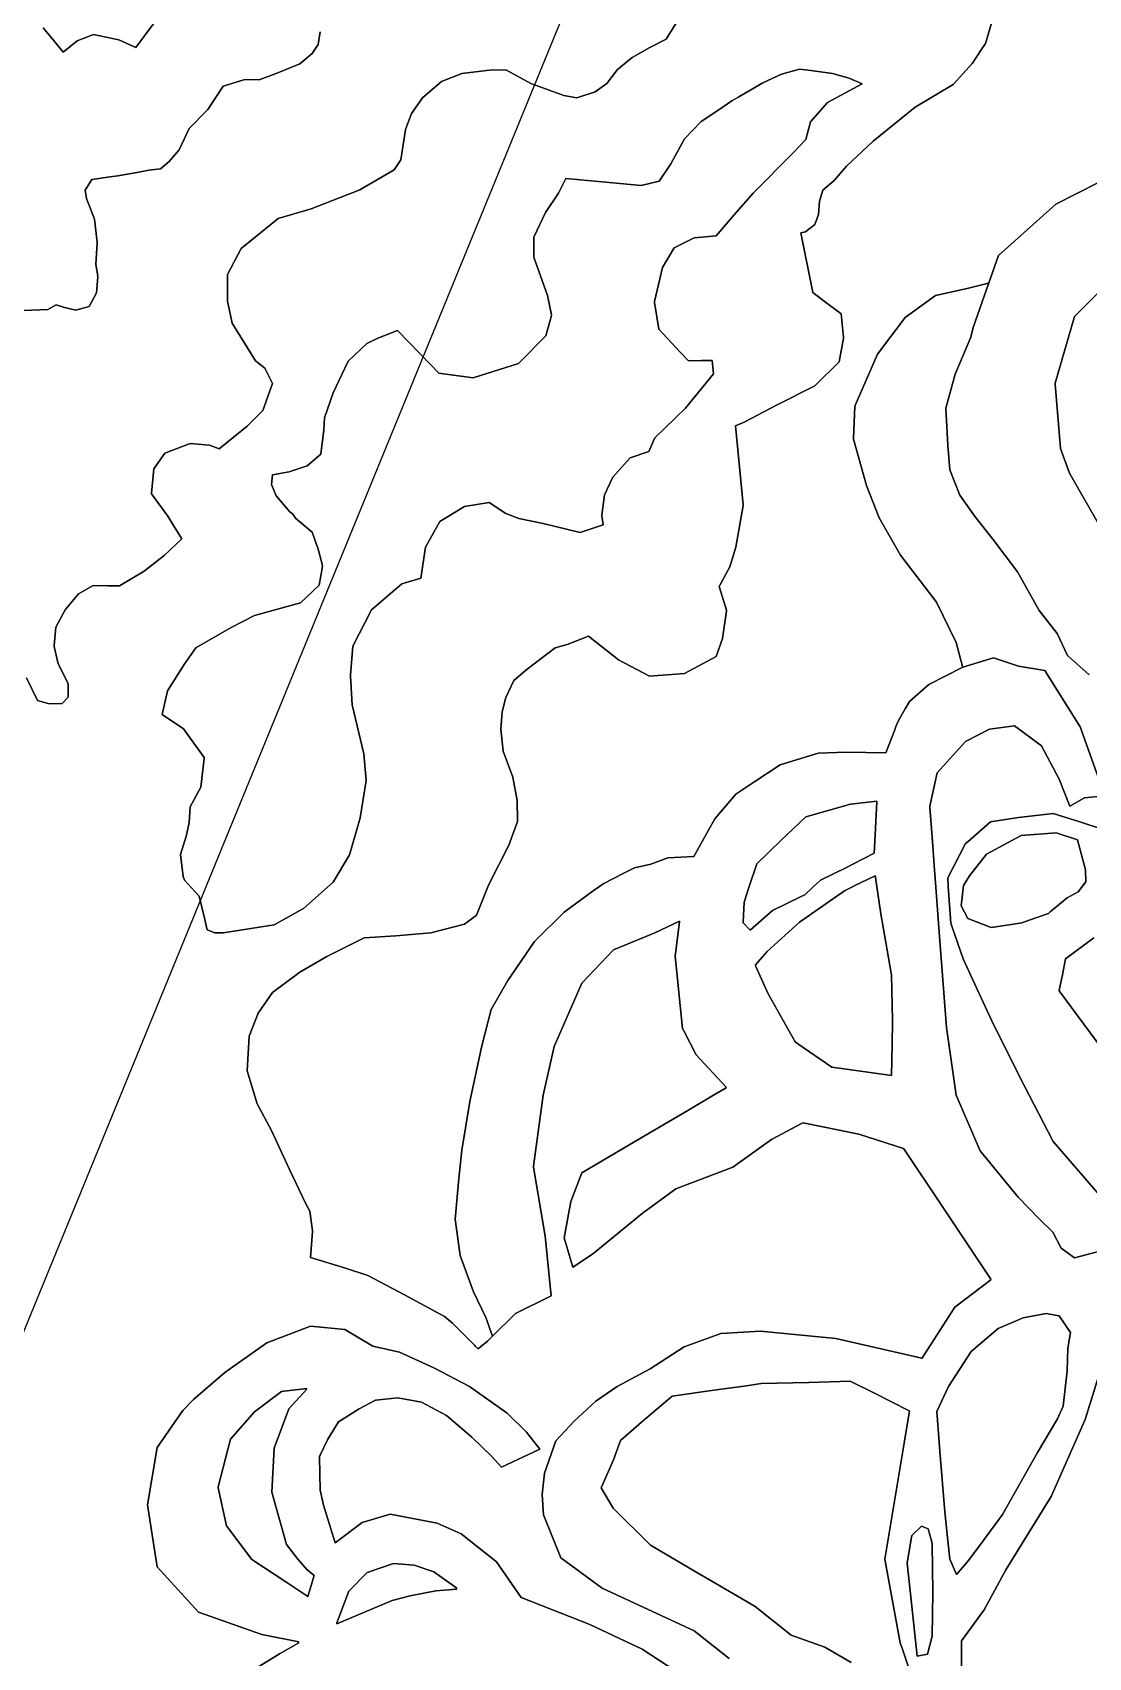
# Model space of a CAD drawing. Header units: inches. Extents: x 288635 to 1232953, y 676945 to 1655780.
# Drawn here: x 520837 to 537801, y 1399576 to 1425671 of the extents above; entities that cross this region are included whole.
import ezdxf

# ---------------------------------------------------------------- set-up
doc = ezdxf.new("R2010")
doc.units = ezdxf.units.IN
doc.header["$MEASUREMENT"] = 0
doc.layers.add('Images', color=7, linetype='Continuous')
picture_1 = doc.add_image_def('image4.jpg', size_in_pixel=(1536, 2752))

msp = doc.modelspace()

# ---------------------------------------------------------------- linework, layer by layer
at = {"color": 1}
for points in [[(531207.4895, 1425873.7814), (531017.8331, 1425562.9557), (530753.2493, 1425430.6638), (530472.7904, 1425266.6218), (530234.6649, 1425076.1214), (530065.3312, 1424853.871), (529874.8308, 1424716.2874), (529583.7886, 1424621.0372), (529372.1215, 1424658.0789), (528842.9538, 1424853.871), (528451.3696, 1425065.5381), (528223.8275, 1425070.8298), (527736.9932, 1425012.6213), (527407.8509, 1424885.6211), (527103.0503, 1424623.1539), (526925.2499, 1424369.1534), (526832.1164, 1424115.1528), (526755.9163, 1423624.0852), (526645.8494, 1423463.2182), (526095.5149, 1423141.4842), (525316.58, 1422836.6836), (524783.179, 1422684.2833), (524190.5111, 1422201.6824), (523970.3774, 1421786.8149), (523970.3774, 1421773.334), (523970.3774, 1421445.9617), (523970.3774, 1421371.9474), (523970.3774, 1421358.4665), (524046.5775, 1421002.8657), (524420.0993, 1420398.3252), (524567.8225, 1420277.9582), (524695.6069, 1420034.727), (524537.6452, 1419602.4105), (524283.6446, 1419348.41), (523834.9104, 1418984.3426), (523682.5101, 1419043.6094), (523369.2428, 1419069.0094), (522962.842, 1418916.6091), (522785.0417, 1418662.6086), (522750.445, 1418274.0427), (522751.5154, 1418272.5835), (522750.445, 1418260.5618), (523010.8807, 1417905.5245), (523104.034, 1417754.9412), (523236.9719, 1417540.0457), (522954.3753, 1417274.0725), (522632.6413, 1417020.072), (522234.7072, 1416783.0048), (522039.9735, 1416783.0048), (521811.373, 1416791.4715), (521574.3059, 1416656.0046), (521362.6388, 1416402.0041), (521210.2385, 1416122.6035), (521184.8384, 1415826.2696), (521185.6853, 1415822.6692), (521184.8384, 1415812.7887), (521250.6788, 1415532.8813), (521411.3518, 1415215.4652), (521407.9568, 1414999.4106), (521311.8387, 1414894.9344), (521103.1814, 1414888.2035), (521029.082, 1414909.8812), (520916.6562, 1414942.7712), (520742.8894, 1415307.6331)], [(520742.8894, 1415307.6331), (520916.6562, 1414942.7712), (521029.082, 1414909.8812), (521103.1814, 1414888.2035), (521311.8387, 1414894.9344), (521407.9568, 1414999.4106), (521411.3518, 1415215.4652), (521250.6788, 1415532.8813), (521184.8384, 1415812.7887), (521185.6853, 1415822.6692), (521184.8384, 1415826.2696), (521210.2385, 1416122.6035), (521362.6388, 1416402.0041), (521574.3059, 1416656.0046), (521574.3059, 1416656.0046), (521811.373, 1416791.4715), (522039.9735, 1416783.0048), (522234.7072, 1416783.0048), (522632.6413, 1417020.072), (522954.3753, 1417274.0725), (523236.9719, 1417540.0457), (523104.034, 1417754.9412), (523010.8807, 1417905.5245), (522750.445, 1418260.5618), (522751.5154, 1418272.5835), (522750.445, 1418274.0427), (522785.0417, 1418662.6086), (522962.842, 1418916.6091), (523369.2428, 1419069.0094), (523682.5101, 1419043.6094), (523834.9104, 1418984.3426), (524283.6446, 1419348.41), (524537.6452, 1419602.4105), (524695.6069, 1420034.727), (524567.8225, 1420277.9582), (524420.0993, 1420398.3252), (524046.5775, 1421002.8657), (523970.3774, 1421358.4665), (523970.3774, 1421371.9474), (523970.3774, 1421445.9617), (523970.3774, 1421773.334), (523970.3774, 1421786.8149), (524190.5111, 1422201.6824), (524783.179, 1422684.2833), (525316.58, 1422836.6836), (526095.5149, 1423141.4842), (526645.8494, 1423463.2182), (526755.9163, 1423624.0852), (526832.1164, 1424115.1528), (526925.2499, 1424369.1534), (527103.0503, 1424623.1539), (527407.8509, 1424885.6211), (527736.9932, 1425012.6213), (528223.8275, 1425070.8298), (528451.3696, 1425065.5381), (528842.9538, 1424853.871), (529372.1215, 1424658.0789), (529583.7886, 1424621.0372), (529874.8308, 1424716.2874), (530065.3312, 1424853.871), (530234.6649, 1425076.1214), (530472.7904, 1425266.6218), (530753.2493, 1425430.6638), (531017.8331, 1425562.9557), (531207.4895, 1425873.7814)], [(522790.7622, 1425825.0539), (522498.6617, 1425428.1781), (522222.4361, 1425552.0034), (521819.2103, 1425637.7286), (521555.6848, 1425536.1283), (521330.2593, 1425355.153), (521174.684, 1425545.6534), (521011.247, 1425745.3123)], [(521011.247, 1425745.3123), (521174.684, 1425545.6534), (521330.2593, 1425355.153), (521555.6848, 1425536.1283), (521819.2103, 1425637.7286), (522222.4361, 1425552.0034), (522498.6617, 1425428.1781), (522790.7622, 1425825.0539)], [(537952.7843, 1423258.8593), (537275.8518, 1422912.1378), (536353.83, 1422090.7002), (536192.7205, 1421632.974), (536187.5214, 1421631.6839), (536192.7205, 1421646.4549), (535853.0069, 1421562.1563), (535345.0059, 1421445.7394), (534858.1716, 1421096.4887), (534413.6707, 1420503.8209), (534047.8553, 1419670.097), (534026.6886, 1419151.5126), (534027.1688, 1419149.7969), (534026.6886, 1419138.0317), (534234.0313, 1418397.2387), (534440.1758, 1417876.7066), (534780.9698, 1417278.1073), (535357.5454, 1416523.9431), (535675.0461, 1415875.7127), (535777.5927, 1415491.1629), (535777.7167, 1415490.6978), (535780.8796, 1415478.8369), (535238.4827, 1415201.0238), (534927.5966, 1414929.8254), (534858.274, 1414810.9867), (534742.3879, 1414612.3247), (534708.1344, 1414524.4073), (534687.644, 1414471.8154), (534543.95, 1414103.0008), (533908.9791, 1414113.5223), (533459.1562, 1414096.3862), (532850.6133, 1413911.1775), (532442.3009, 1413642.7499), (532136.2369, 1413441.5411), (531798.8925, 1413044.6653), (531597.7545, 1412681.8283), (531461.548, 1412436.1225), (531042.1081, 1412416.6528), (530769.3999, 1412313.7411), (530509.0461, 1412257.5284), (530316.4318, 1412159.9371), (530012.9514, 1412006.1737), (529846.5633, 1411884.849), (529377.9501, 1411543.1519), (528901.6992, 1411073.5156), (528471.7504, 1410445.1289), (528207.1665, 1409982.1071), (528055.0308, 1409400.0226), (527863.2075, 1408507.0521), (527733.7147, 1407720.9612), (527684.6134, 1407270.1225), (527629.1518, 1406614.5067), (527705.666, 1406031.8361), (527921.5264, 1405447.2506), (528121.1768, 1405034.3889), (528227.0103, 1404736.7321), (528221.1427, 1404729.8866), (528147.6352, 1404657.6086), (528036.4516, 1404565.7613), (527995.4994, 1404531.9313), (527951.2269, 1404576.8746), (527935.4301, 1404592.9108), (527586.6186, 1404947.0076), (527457.169, 1405049.8058), (526811.4867, 1405398.4434), (526222.7876, 1405709.3295), (525865.5994, 1405828.3922), (525304.3718, 1406000.0618), (525336.4316, 1406416.8396), (525335.7621, 1406421.3351), (525335.7478, 1406421.4309), (525336.4316, 1406430.3205), (525290.1294, 1406741.2065), (525228.3969, 1406862.9389), (524964.3918, 1407412.0492), (524675.4255, 1408036.841), (524448.9385, 1408466.3854), (524285.3812, 1408996.7778), (524317.4439, 1409552.1845), (524464.1321, 1409923.7234), (524691.222, 1410255.6103), (525133.3718, 1410582.4013), (525565.668, 1410832.9399), (526163.2562, 1411133.0469), (526672.5801, 1411166.1199), (527234.8208, 1411212.4221), (527777.2178, 1411351.3286), (527969.0411, 1411496.8498), (528160.8644, 1411979.7153), (528498.2088, 1412641.175), (528513.2656, 1412681.8283), (528630.5007, 1412998.3632), (528630.2399, 1413011.1401), (528630.5007, 1413011.8441), (528623.8861, 1413335.9593), (528551.1256, 1413712.9913), (528398.9898, 1414129.7109), (528359.9322, 1414481.2296), (528382.5297, 1414761.4394), (528443.4757, 1414993.2947), (528570.9693, 1415267.1698), (528786.1662, 1415447.2325), (529232.429, 1415789.7229), (529424.2523, 1415842.6397), (529771.5429, 1415978.9161), (530251.6929, 1415598.9614), (530748.1711, 1415335.2336), (531311.7347, 1415374.9212), (531819.7358, 1415652.7343), (531922.9235, 1415938.4848), (531986.4236, 1416382.9857), (531985.1105, 1416387.2751), (531986.4236, 1416396.4666), (531870.0121, 1416776.7443), (532041.9862, 1417089.4246), (532137.2364, 1417406.9253), (532256.2991, 1418073.6766), (532255.4384, 1418082.3375), (532256.2991, 1418087.1575), (532130.5819, 1419352.1869), (532272.1742, 1419415.1168), (532788.1127, 1419684.9923), (533407.2389, 1419994.5555), (533796.1772, 1420383.4937), (533867.6149, 1420764.4945), (533866.6999, 1420773.0954), (533867.6149, 1420777.9754), (533827.9273, 1421151.0386), (533535.1165, 1421371.2476), (533371.225, 1421494.5026), (533182.4516, 1422454.1442), (533256.4261, 1422471.0604), (533407.2389, 1422590.1231), (533462.8015, 1422748.8735), (533478.6766, 1422963.1864), (533534.2392, 1423137.8117), (533716.8021, 1423296.5621), (533915.2399, 1423526.75), (534343.8658, 1423923.6258), (535018.5547, 1424471.3144), (535629.7434, 1424836.4401), (535939.3065, 1425177.7533), (536079.2448, 1425393.0431), (536145.6819, 1425495.254), (536256.8071, 1425876.2547)], [(536256.8071, 1425876.2547), (536145.6819, 1425495.254), (536079.2448, 1425393.0431), (535939.3065, 1425177.7533), (535629.7434, 1424836.4401), (535018.5547, 1424471.3144), (534343.8658, 1423923.6258), (533915.2399, 1423526.75), (533716.8021, 1423296.5621), (533534.2392, 1423137.8117), (533478.6766, 1422963.1864), (533462.8015, 1422748.8735), (533407.2389, 1422590.1231), (533256.4261, 1422471.0604), (533182.4516, 1422454.1442), (533371.225, 1421494.5026), (533535.1165, 1421371.2476), (533827.9273, 1421151.0386), (533867.6149, 1420777.9754), (533866.6999, 1420773.0954), (533867.6149, 1420764.4945), (533796.1772, 1420383.4937), (533407.2389, 1419994.5555), (532788.1127, 1419684.9923), (532272.1742, 1419415.1168), (532130.5819, 1419352.1869), (532256.2991, 1418087.1575), (532255.4384, 1418082.3375), (532256.2991, 1418073.6766), (532137.2364, 1417406.9253), (532041.9862, 1417089.4246), (531870.0121, 1416776.7443), (531986.4236, 1416396.4666), (531985.1105, 1416387.2751), (531986.4236, 1416382.9857), (531922.9235, 1415938.4848), (531819.7358, 1415652.7343), (531311.7347, 1415374.9212), (530748.1711, 1415335.2336), (530251.6929, 1415598.9614), (529771.5429, 1415978.9161), (529424.2523, 1415842.6397), (529232.429, 1415789.7229), (528786.1662, 1415447.2325), (528570.9693, 1415267.1698), (528443.4757, 1414993.2947), (528382.5297, 1414761.4394), (528359.9322, 1414481.2296), (528398.9898, 1414129.7109), (528551.1256, 1413712.9913), (528623.8861, 1413335.9593), (528630.5007, 1413011.8441), (528630.2399, 1413011.1401), (528630.5007, 1412998.3632), (528513.2656, 1412681.8283), (528498.2088, 1412641.175), (528160.8644, 1411979.7153), (527969.0411, 1411496.8498), (527777.2178, 1411351.3286), (527234.8208, 1411212.4221), (526672.5801, 1411166.1199), (526163.2562, 1411133.0469), (525565.668, 1410832.9399), (525133.3718, 1410582.4013), (524691.222, 1410255.6103), (524464.1321, 1409923.7234), (524317.4439, 1409552.1845), (524285.3812, 1408996.7778), (524448.9385, 1408466.3854), (524675.4255, 1408036.841), (524964.3918, 1407412.0492), (525228.3969, 1406862.9389), (525290.1294, 1406741.2065), (525336.4316, 1406430.3205), (525335.7478, 1406421.4309), (525335.7621, 1406421.3351), (525336.4316, 1406416.8396), (525304.3718, 1406000.0618), (525865.5994, 1405828.3922), (526222.7876, 1405709.3295), (526811.4867, 1405398.4434), (527457.169, 1405049.8058), (527586.6186, 1404947.0076), (527935.4301, 1404592.9108), (527951.2269, 1404576.8746), (527995.4994, 1404531.9313), (528036.4516, 1404565.7613), (528147.6352, 1404657.6086), (528221.1427, 1404729.8866), (528597.734, 1405100.1787), (529167.9714, 1405385.2974), (529073.985, 1406340.8253), (528883.4846, 1407452.0776), (528884.5189, 1407459.5248), (528883.4846, 1407465.5585), (529042.2349, 1408608.5607), (529216.8603, 1409386.4373), (529661.3612, 1410402.4393), (530169.3622, 1410942.1904), (530836.1135, 1411212.0659), (531232.9893, 1411402.5663), (531231.1844, 1411388.2191), (531232.9893, 1411389.0854), (531163.997, 1410840.659), (531280.5941, 1409674.6872), (531298.1814, 1409640.8655), (531498.5265, 1409255.5864), (531979.1158, 1408735.561), (531971.0487, 1408730.8092), (531979.1158, 1408722.0801), (531779.7266, 1408604.6317), (531366.0959, 1408360.9862), (530526.2408, 1407866.277), (529661.3612, 1407356.8274), (529486.7358, 1406896.4514), (529377.1747, 1406317.3426), (529518.4859, 1405846.3052), (529835.9865, 1406052.6806), (530629.7381, 1406703.5569), (531169.4892, 1407100.4327), (532090.241, 1407449.6834), (532709.3673, 1407894.1843), (533202.4525, 1408156.1359), (533217.3683, 1408164.0599), (534113.7158, 1407981.5198), (534831.1341, 1407747.9418), (534834.5692, 1407746.8234), (535438.0744, 1406841.5656), (536234.6501, 1405653.8641), (536228.6603, 1405649.3141), (536234.6501, 1405640.3832), (535654.9597, 1405200.0357), (535125.792, 1404379.8258), (535123.0918, 1404380.4475), (535122.747, 1404380.5269), (533744.6643, 1404697.8225), (532530.2243, 1404816.8852), (531895.2231, 1404777.1977), (531307.8469, 1404562.8847), (530760.1583, 1404213.634), (530228.3447, 1403927.8835), (529888.3459, 1403689.8843), (529540.7479, 1403369.9527), (529244.0928, 1403054.7567), (529061.5299, 1402538.8182), (529022.4336, 1402194.7707), (529045.6549, 1401869.6727), (529323.4679, 1401179.1088), (529990.2193, 1400686.9828), (530799.8459, 1400313.9196), (531466.5972, 1400004.3565), (532030.1608, 1399559.8556)], [(520694.4058, 1421206.2778), (521081.7566, 1421222.1529), (521218.2818, 1421295.178), (521351.6321, 1421257.0779), (521532.6075, 1421212.6278), (521748.5079, 1421272.953), (521865.9831, 1421492.0284), (521885.0332, 1421749.2039), (521884.3383, 1421753.3038), (521885.0332, 1421762.6848), (521853.8987, 1421946.3784), (521875.5082, 1422292.13), (521874.9531, 1422296.7294), (521875.5082, 1422305.6109), (521831.0581, 1422673.9116), (521704.0578, 1423007.2873), (521683.5179, 1423139.3297), (521792.958, 1423311.307), (522123.6067, 1423360.6026), (522208.8838, 1423368.4571), (522485.1094, 1423419.2572), (522704.1848, 1423460.5323), (522894.6852, 1423479.5824), (523034.3855, 1423597.0576), (523193.1358, 1423784.383), (523355.0611, 1424127.2837), (523653.5117, 1424435.2593), (523897.9872, 1424809.91), (524247.2379, 1424914.6852), (524479.0134, 1424911.5102), (524752.0639, 1425013.1104), (525129.8897, 1425168.6857), (525329.9151, 1425333.7861), (525428.3403, 1425479.8364), (525460.0903, 1425683.0368)], [(525460.0903, 1425683.0368), (525428.3403, 1425479.8364), (525329.9151, 1425333.7861), (525129.8897, 1425168.6857), (524752.0639, 1425013.1104), (524479.0134, 1424911.5102), (524247.2379, 1424914.6852), (523897.9872, 1424809.91), (523653.5117, 1424435.2593), (523355.0611, 1424127.2837), (523193.1358, 1423784.383), (523034.3855, 1423597.0576), (522894.6852, 1423479.5824), (522704.1848, 1423460.5323), (522485.1094, 1423419.2572), (522208.8838, 1423368.4571), (522123.6067, 1423360.6026), (521792.958, 1423311.307), (521683.5179, 1423139.3297), (521704.0578, 1423007.2873), (521831.0581, 1422673.9116), (521875.5082, 1422305.6109), (521874.9531, 1422296.7294), (521875.5082, 1422292.13), (521853.8987, 1421946.3784), (521885.0332, 1421762.6848), (521884.3383, 1421753.3038), (521885.0332, 1421749.2039), (521865.9831, 1421492.0284), (521748.5079, 1421272.953), (521532.6075, 1421212.6278), (521351.6321, 1421257.0779), (521218.2818, 1421295.178), (521081.7566, 1421222.1529), (520694.4058, 1421206.2778)], [(537812.6819, 1415353.4318), (537461.9284, 1415665.5415), (537296.8281, 1416021.1422), (537011.0775, 1416389.443), (536662.3177, 1417012.3355), (536264.8663, 1417536.2487), (535982.3755, 1417894.396), (535734.725, 1418243.6467), (535575.9747, 1418650.0475), (535542.4744, 1419046.5755), (535506.7938, 1419635.9447), (535658.5248, 1420185.9697), (535908.5624, 1420780.6866), (535947.3657, 1420935.8996), (536192.7205, 1421632.974), (536353.83, 1422090.7002), (537275.8518, 1422912.1378), (537952.7843, 1423258.8593)], [(538487.3708, 1422020.9451), (537574.5564, 1421108.1308), (537264.5886, 1420037.3327), (537265.4699, 1420026.8962), (537264.5886, 1420023.8518), (537351.6256, 1418993.0984), (537495.1813, 1418594.3324), (538027.1256, 1417670.4291)], [(538027.1256, 1417670.4291), (537495.1813, 1418594.3324), (537351.6256, 1418993.0984), (537264.5886, 1420023.8518), (537265.4699, 1420026.8962), (537264.5886, 1420037.3327), (537574.5564, 1421108.1308), (538487.3708, 1422020.9451)], [(538628.7841, 1406274.1246), (537576.8627, 1405991.721), (537362.2179, 1406147.5659), (537229.5412, 1406404.6806), (537007.2907, 1406618.9935), (536673.9151, 1406968.2442), (536062.7264, 1407714.3707), (535677.6235, 1408604.6317), (535521.8946, 1409694.7344), (535457.4698, 1410526.8877), (535398.1694, 1411292.8514), (535347.6826, 1411944.9728), (535320.7262, 1412293.1596), (535292.9641, 1412681.8283), (535253.67, 1413231.9455), (535254.3959, 1413235.2639), (535253.67, 1413245.4264), (535371.0183, 1413781.8754), (535823.6472, 1414284.7965), (536209.2199, 1414485.9649), (536611.5567, 1414536.257), (537047.4216, 1414217.7403), (537332.4102, 1413681.2912), (537500.0505, 1413245.4264), (537734.747, 1413379.5386), (538065.3657, 1413412.6005), (537667.6909, 1414522.7761), (537097.7137, 1415428.0339), (536678.6129, 1415495.09), (536276.2761, 1415629.2023), (535780.8796, 1415478.8369), (535777.7167, 1415490.6978), (535777.5927, 1415491.1629), (535675.0461, 1415875.7127), (535357.5454, 1416523.9431), (534780.9698, 1417278.1073), (534440.1758, 1417876.7066), (534234.0313, 1418397.2387), (534026.6886, 1419138.0317), (534027.1688, 1419149.7969), (534026.6886, 1419151.5126), (534047.8553, 1419670.097), (534413.6707, 1420503.8209), (534858.1716, 1421096.4887), (535345.0059, 1421445.7394), (535853.0069, 1421562.1563), (536192.7205, 1421646.4549), (536187.5214, 1421631.6839), (536192.7205, 1421632.974), (535947.3657, 1420935.8996), (535908.5624, 1420780.6866), (535658.5248, 1420185.9697), (535506.7938, 1419635.9447), (535542.4744, 1419046.5755), (535575.9747, 1418650.0475), (535734.725, 1418243.6467), (535982.3755, 1417894.396), (536264.8663, 1417536.2487), (536662.3177, 1417012.3355), (537011.0775, 1416389.443), (537296.8281, 1416021.1422), (537461.9284, 1415665.5415), (537812.6819, 1415353.4318)], [(532030.1608, 1399559.8556), (531466.5972, 1400004.3565), (530799.8459, 1400313.9196), (529990.2193, 1400686.9828), (529323.4679, 1401179.1088), (529045.6549, 1401869.6727), (529022.4336, 1402194.7707), (529061.5299, 1402538.8182), (529244.0928, 1403054.7567), (529540.7479, 1403369.9527), (529888.3459, 1403689.8843), (530228.3447, 1403927.8835), (530760.1583, 1404213.634), (531307.8469, 1404562.8847), (531895.2231, 1404777.1977), (532530.2243, 1404816.8852), (533744.6643, 1404697.8225), (535122.747, 1404380.5269), (535123.0918, 1404380.4475), (535125.792, 1404379.8258), (535654.9597, 1405200.0357), (536234.6501, 1405640.3832), (536228.6603, 1405649.3141), (536234.6501, 1405653.8641), (535438.0744, 1406841.5656), (534834.5692, 1407746.8234), (534831.1341, 1407747.9418), (534113.7158, 1407981.5198), (533217.3683, 1408164.0599), (533202.4525, 1408156.1359), (532709.3673, 1407894.1843), (532090.241, 1407449.6834), (531169.4892, 1407100.4327), (530629.7381, 1406703.5569), (529835.9865, 1406052.6806), (529518.4859, 1405846.3052), (529377.1747, 1406317.3426), (529486.7358, 1406896.4514), (529661.3612, 1407356.8274), (530526.2408, 1407866.277), (531366.0959, 1408360.9862), (531779.7266, 1408604.6317), (531979.1158, 1408722.0801), (531971.0487, 1408730.8092), (531979.1158, 1408735.561), (531498.5265, 1409255.5864), (531298.1814, 1409640.8655), (531280.5941, 1409674.6872), (531163.997, 1410840.659), (531232.9893, 1411389.0854), (531231.1844, 1411388.2191), (531232.9893, 1411402.5663), (530836.1135, 1411212.0659), (530169.3622, 1410942.1904), (529661.3612, 1410402.4393), (529216.8603, 1409386.4373), (529042.2349, 1408608.5607), (528883.4846, 1407465.5585), (528884.5189, 1407459.5248), (528883.4846, 1407452.0776), (529073.985, 1406340.8253), (529167.9714, 1405385.2974), (528597.734, 1405100.1787), (528221.1427, 1404729.8866), (528227.0103, 1404736.7321), (528121.1768, 1405034.3889), (527921.5264, 1405447.2506), (527705.666, 1406031.8361), (527629.1518, 1406614.5067), (527684.6134, 1407270.1225), (527733.7147, 1407720.9612), (527863.2075, 1408507.0521), (528055.0308, 1409400.0226), (528207.1665, 1409982.1071), (528471.7504, 1410445.1289), (528901.6992, 1411073.5156), (529377.9501, 1411543.1519), (529846.5633, 1411884.849), (530012.9514, 1412006.1737), (530316.4318, 1412159.9371), (530509.0461, 1412257.5284), (530769.3999, 1412313.7411), (531042.1081, 1412416.6528), (531461.548, 1412436.1225), (531597.7545, 1412681.8283), (531798.8925, 1413044.6653), (532136.2369, 1413441.5411), (532442.3009, 1413642.7499), (532850.6133, 1413911.1775), (533459.1562, 1414096.3862), (533908.9791, 1414113.5223), (534543.95, 1414103.0008), (534687.644, 1414471.8154), (534708.1344, 1414524.4073), (534742.3879, 1414612.3247), (534858.274, 1414810.9867), (534927.5966, 1414929.8254), (535238.4827, 1415201.0238), (535780.8796, 1415478.8369), (536276.2761, 1415629.2023), (536678.6129, 1415495.09), (537097.7137, 1415428.0339), (537667.6909, 1414522.7761), (538065.3657, 1413412.6005), (537734.747, 1413379.5386), (537500.0505, 1413245.4264), (537332.4102, 1413681.2912), (537047.4216, 1414217.7403), (536611.5567, 1414536.257), (536209.2199, 1414485.9649), (535823.6472, 1414284.7965), (535371.0183, 1413781.8754), (535253.67, 1413245.4264), (535254.3959, 1413235.2639), (535253.67, 1413231.9455), (535292.9641, 1412681.8283), (535320.7262, 1412293.1596), (535347.6826, 1411944.9728), (535398.1694, 1411292.8514), (535457.4698, 1410526.8877), (535521.8946, 1409694.7344), (535677.6235, 1408604.6317), (536062.7264, 1407714.3707), (536673.9151, 1406968.2442), (537007.2907, 1406618.9935), (537229.5412, 1406404.6806), (537362.2179, 1406147.5659), (537576.8627, 1405991.721), (538628.7841, 1406274.1246)], [(538086.7917, 1406875.0936), (537231.826, 1407864.1716), (536843.0752, 1408618.1126), (536678.6129, 1408937.0698), (536242.748, 1409808.7995), (535907.9622, 1410540.3686), (535790.1191, 1410797.8775), (535610.6645, 1411306.3323), (535588.9507, 1411367.8546), (535548.6826, 1411958.4537), (535539.4703, 1412093.5669), (535823.6472, 1412645.2043), (535865.5032, 1412681.8283), (536225.984, 1412997.249), (536678.6129, 1413064.3051), (537231.826, 1413131.3613), (537661.0352, 1412994.3796), (538019.7356, 1412879.9008)], [(538019.7356, 1412879.9008), (537661.0352, 1412994.3796), (537231.826, 1413131.3613), (536678.6129, 1413064.3051), (536225.984, 1412997.249), (535865.5032, 1412681.8283), (535823.6472, 1412645.2043), (535539.4703, 1412093.5669), (535548.6826, 1411958.4537), (535588.9507, 1411367.8546), (535610.6645, 1411306.3323), (535790.1191, 1410797.8775), (535907.9622, 1410540.3686), (536242.748, 1409808.7995), (536678.6129, 1408937.0698), (536843.0752, 1408618.1126), (537231.826, 1407864.1716), (538086.7917, 1406875.0936)], [(537885.6233, 1411133.1581), (537432.9944, 1410797.8775), (537381.4926, 1410540.3686), (537332.4102, 1410294.9565), (537334.5298, 1410292.0738), (537332.4102, 1410281.4756), (538120.9565, 1409209.0456)], [(538120.9565, 1409209.0456), (537332.4102, 1410281.4756), (537334.5298, 1410292.0738), (537332.4102, 1410294.9565), (537381.4926, 1410540.3686), (537432.9944, 1410797.8775), (537885.6233, 1411133.1581)], [(524204.0418, 1399267.334), (524807.293, 1399632.4597), (525116.5916, 1399814.3611), (525099.4862, 1399817.7822), (525116.5916, 1399827.842), (524521.2779, 1399946.9047), (523502.63, 1400304.093), (522841.1703, 1401031.6986), (522683.528, 1402030.0998), (522841.1703, 1402949.6799), (523251.2753, 1403544.9936), (523426.0606, 1403719.7789), (523929.3856, 1404153.6194), (524600.653, 1404629.7874), (525301.8003, 1404894.3713), (525857.4264, 1404841.4545), (526307.2189, 1404576.8706), (526731.671, 1404478.1608), (527286.574, 1404228.2342), (527855.0345, 1403928.6402), (528460.523, 1403497.6145), (528773.337, 1403194.4103), (528888.4561, 1403045.1817), (528985.1045, 1402919.8968), (528370.9731, 1402632.4309), (528208.3448, 1402807.5301), (527897.4587, 1403111.8015), (527487.3538, 1403462.3751), (527083.8634, 1403674.0422), (526706.8314, 1403746.8028), (526349.6431, 1403707.1152), (526084.1648, 1403570.6655), (525751.5928, 1403360.0366), (525579.6133, 1403082.2235), (525447.3214, 1402804.4105), (525447.6416, 1402791.602), (525447.3214, 1402790.9296), (525460.5506, 1402261.7618), (525513.4674, 1402023.6364), (525561.6914, 1401865.1862), (525698.6761, 1401415.0935), (526135.2394, 1401745.8233), (526585.032, 1401878.1152), (527339.096, 1401732.5941), (527722.7426, 1401560.6146), (528291.5979, 1401110.822), (528688.4737, 1400541.9667), (529792.053, 1400108.7106), (530633.4297, 1399711.8349), (531697.0568, 1399013.3335)], [(531697.0568, 1399013.3335), (530633.4297, 1399711.8349), (529792.053, 1400108.7106), (528688.4737, 1400541.9667), (528291.5979, 1401110.822), (527722.7426, 1401560.6146), (527339.096, 1401732.5941), (526585.032, 1401878.1152), (526135.2394, 1401745.8233), (525698.6761, 1401415.0935), (525561.6914, 1401865.1862), (525513.4674, 1402023.6364), (525460.5506, 1402261.7618), (525447.3214, 1402790.9296), (525447.6416, 1402791.602), (525447.3214, 1402804.4105), (525579.6133, 1403082.2235), (525751.5928, 1403360.0366), (526084.1648, 1403570.6655), (526349.6431, 1403707.1152), (526706.8314, 1403746.8028), (527083.8634, 1403674.0422), (527487.3538, 1403462.3751), (527897.4587, 1403111.8015), (528208.3448, 1402807.5301), (528370.9731, 1402632.4309), (528985.1045, 1402919.8968), (528888.4561, 1403045.1817), (528773.337, 1403194.4103), (528460.523, 1403497.6145), (527855.0345, 1403928.6402), (527286.574, 1404228.2342), (526731.671, 1404478.1608), (526307.2189, 1404576.8706), (525857.4264, 1404841.4545), (525301.8003, 1404894.3713), (524600.653, 1404629.7874), (523929.3856, 1404153.6194), (523426.0606, 1403719.7789), (523251.2753, 1403544.9936), (522841.1703, 1402949.6799), (522683.528, 1402030.0998), (522841.1703, 1401031.6986), (523502.63, 1400304.093), (524521.2779, 1399946.9047), (525116.5916, 1399827.842), (525099.4862, 1399817.7822), (525116.5916, 1399814.3611), (524807.293, 1399632.4597), (524204.0418, 1399267.334)], [(538009.7561, 1404243.6514), (537745.1723, 1403400.2904), (537199.468, 1402160.0535), (536471.8624, 1400985.9626), (536124.5961, 1400341.0394), (535760.7933, 1399844.9447), (535760.7933, 1399831.4638), (535760.7933, 1398571.6349)], [(535760.7933, 1398571.6349), (535760.7933, 1399831.4638), (535760.7933, 1399844.9447), (536124.5961, 1400341.0394), (536471.8624, 1400985.9626), (537199.468, 1402160.0535), (537745.1723, 1403400.2904), (538009.7561, 1404243.6514)], [(534992.8554, 1399168.2593), (534817.4483, 1399693.76), (534778.1877, 1399811.3807), (534528.0842, 1401155.6868), (534528.0842, 1401155.6868), (534833.2369, 1402986.6029), (534844.1284, 1403051.9521), (534924.96, 1403536.9415), (534922.886, 1403537.9785), (534350.6039, 1403824.1196), (533972.4581, 1404013.1925), (533309.8254, 1403994.786), (532543.7053, 1403973.5049), (532270.7072, 1403935.5885), (531817.3495, 1403872.6222), (531114.9524, 1403775.067), (530623.1062, 1403353.4846), (530281.5132, 1403060.6906), (530171.2575, 1402751.9747), (529974.3442, 1402300.6927), (530162.8885, 1401972.9768), (530762.5164, 1401380.8334), (531271.9208, 1401080.4154), (531506.8246, 1400943.0212), (531750.9606, 1400800.2271), (532447.6341, 1400394.8733), (533022.3503, 1399935.313), (533567.0571, 1399743.546), (533990.2179, 1399497.8723)], [(533990.2179, 1399497.8723), (533567.0571, 1399743.546), (533022.3503, 1399935.313), (532447.6341, 1400394.8733), (531750.9606, 1400800.2271), (531506.8246, 1400943.0212), (531271.9208, 1401080.4154), (530762.5164, 1401380.8334), (530162.8885, 1401972.9768), (529974.3442, 1402300.6927), (530171.2575, 1402751.9747), (530281.5132, 1403060.6906), (530623.1062, 1403353.4846), (531114.9524, 1403775.067), (531817.3495, 1403872.6222), (532270.7072, 1403935.5885), (532543.7053, 1403973.5049), (533309.8254, 1403994.786), (533972.4581, 1404013.1925), (534350.6039, 1403824.1196), (534922.886, 1403537.9785), (534924.96, 1403536.9415), (534844.1284, 1403051.9521), (534833.2369, 1402986.6029), (534528.0842, 1401155.6868), (534778.1877, 1399811.3807), (534817.4483, 1399693.76), (534992.8554, 1399168.2593)]]:
    msp.add_lwpolyline(points, dxfattribs=at)
for points in [[(533056.1776, 1423737.0686), (532414.7089, 1423090.7769), (532142.7933, 1422778.3633), (531817.8077, 1422404.9756), (531468.557, 1422373.2255), (531144.7064, 1422214.4752), (530960.556, 1421896.9746), (530827.2058, 1421350.8735), (530828.5175, 1421342.7645), (530827.2058, 1421337.3926), (530897.0559, 1420905.5917), (531237.3206, 1420542.6427), (531373.3068, 1420397.5907), (531586.1194, 1420401.1376), (531754.3076, 1420403.9407), (531778.3893, 1420187.2056), (531328.8568, 1419636.37), (530833.5558, 1419160.1191), (530738.3056, 1418944.2187), (530439.855, 1418842.6184), (530160.4544, 1418531.4678), (530027.1042, 1418245.7173), (529982.6541, 1417921.8666), (529983.65, 1417915.6419), (529982.6541, 1417908.3857), (530006.0029, 1417762.4557), (529633.4034, 1417642.466), (529042.8522, 1417788.5163), (528649.1514, 1417864.7165), (528439.601, 1417947.2667), (528172.9004, 1418125.067), (527779.1997, 1418061.5669), (527379.1489, 1417820.2664), (527150.5484, 1417407.5156), (527074.3482, 1416905.8646), (526769.5476, 1416816.9644), (526280.5967, 1416397.8636), (525982.1461, 1415813.6624), (525944.046, 1415350.1115), (525944.5126, 1415342.3075), (525944.046, 1415336.6306), (525971.8014, 1414872.4061), (526159.9464, 1414089.4881), (526199.7793, 1413661.285), (526098.9863, 1413061.5669), (526024.9068, 1412798.9215), (525931.346, 1412467.2057), (525668.2868, 1412025.9452), (525189.6645, 1411603.604), (524717.2235, 1411339.4434), (523901.9747, 1411215.1375), (523767.2616, 1411212.4432), (523645.3414, 1411263.2433), (523600.4028, 1411446.8882), (523513.4862, 1411802.0797), (523326.5093, 1412007.7543), (523279.1893, 1412059.8064), (523255.6999, 1412115.1744), (523214.6713, 1412472.5951), (523310.0607, 1412778.8454), (523355.7808, 1412987.1259), (523371.0208, 1413236.0464), (523543.7412, 1413551.007), (523594.5413, 1414013.2879), (523593.2569, 1414015.0805), (523594.5413, 1414026.7688), (523263.5695, 1414488.6847), (522920.5625, 1414719.4349), (523005.2601, 1415100.4101), (523274.5006, 1415522.0509), (523462.461, 1415791.2915), (524026.3422, 1416116.4121), (524402.2629, 1416309.4525), (525143.9444, 1416512.6529), (525443.665, 1416797.1335), (525494.4651, 1417096.8541), (525493.1034, 1417102.3009), (525494.4651, 1417110.335), (525428.425, 1417374.4955), (525331.9048, 1417648.8161), (525066.2763, 1417868.9237), (525012.9867, 1417940.6597), (524968.8366, 1417971.8245), (524752.7836, 1418227.9372), (524677.61, 1418413.3657), (524691.8235, 1418564.977), (524961.064, 1418615.7771), (525250.6246, 1418712.2973), (525469.065, 1418900.2577), (525519.8651, 1419291.4185), (525530.0252, 1419484.4589), (525667.1854, 1419885.7797), (525905.9459, 1420393.7807), (526205.6665, 1420678.2612), (526382.6308, 1420763.7211), (526698.4275, 1420886.5417), (527234.9449, 1420333.6421), (527363.9088, 1420200.7403), (527917.6299, 1420124.5401), (528644.0714, 1420353.1406), (529086.0323, 1420800.1815), (529172.3924, 1421125.3021), (529170.8688, 1421133.0471), (529172.3924, 1421138.783), (529111.4323, 1421448.6637), (528892.9919, 1422063.3449), (528892.9919, 1422385.1447), (529075.8723, 1422781.3855), (529289.2327, 1423091.2661), (529406.0729, 1423324.9465), (529990.2741, 1423274.1464), (530615.1153, 1423213.1863), (530904.6759, 1423284.3065), (531092.6363, 1423563.707), (531311.0767, 1423965.0278), (531580.3173, 1424239.3484), (531844.1599, 1424418.8702), (532073.0782, 1424574.629), (532183.01, 1424638.5689), (532286.3895, 1424698.6978), (532570.9192, 1424864.1896), (532871.0224, 1424999.0186), (533160.2004, 1425082.6301), (533340.4405, 1425062.9164), (533690.113, 1425009.71), (533956.9802, 1424935.8098), (534166.0044, 1424848.4539), (533608.5113, 1424544.9299), (533335.4608, 1424233.7792), (533262.3319, 1423953.4521), (533056.1776, 1423737.0686)], [(523543.7412, 1413551.007), (523371.0208, 1413236.0464), (523355.7808, 1412987.1259), (523310.0607, 1412778.8454), (523214.6713, 1412472.5951), (523255.6999, 1412115.1744), (523279.1893, 1412059.8064), (523326.5093, 1412007.7543), (523513.4862, 1411802.0797), (523600.4028, 1411446.8882), (523645.3414, 1411263.2433), (523767.2616, 1411212.4432), (523901.9747, 1411215.1375), (524717.2235, 1411339.4434), (525189.6645, 1411603.604), (525668.2868, 1412025.9452), (525931.346, 1412467.2057), (526024.9068, 1412798.9215), (526098.9863, 1413061.5669), (526199.7793, 1413661.285), (526159.9464, 1414089.4881), (525971.8014, 1414872.4061), (525944.046, 1415336.6306), (525944.5126, 1415342.3075), (525944.046, 1415350.1115), (525982.1461, 1415813.6624), (526280.5967, 1416397.8636), (526769.5476, 1416816.9644), (527074.3482, 1416905.8646), (527150.5484, 1417407.5156), (527379.1489, 1417820.2664), (527779.1997, 1418061.5669), (528172.9004, 1418125.067), (528439.601, 1417947.2667), (528649.1514, 1417864.7165), (529042.8522, 1417788.5163), (529633.4034, 1417642.466), (530006.0029, 1417762.4557), (529982.6541, 1417908.3857), (529983.65, 1417915.6419), (529982.6541, 1417921.8666), (530027.1042, 1418245.7173), (530160.4544, 1418531.4678), (530439.855, 1418842.6184), (530738.3056, 1418944.2187), (530833.5558, 1419160.1191), (531328.8568, 1419636.37), (531778.3893, 1420187.2056), (531754.3076, 1420403.9407), (531586.1194, 1420401.1376), (531373.3068, 1420397.5907), (531237.3206, 1420542.6427), (530897.0559, 1420905.5917), (530827.2058, 1421337.3926), (530828.5175, 1421342.7645), (530827.2058, 1421350.8735), (530960.556, 1421896.9746), (531144.7064, 1422214.4752), (531468.557, 1422373.2255), (531817.8077, 1422404.9756), (532142.7933, 1422778.3633), (532414.7089, 1423090.7769), (533056.1776, 1423737.0686), (533262.3319, 1423953.4521), (533335.4608, 1424233.7792), (533608.5113, 1424544.9299), (534166.0044, 1424848.4539), (533956.9802, 1424935.8098), (533690.113, 1425009.71), (533340.4405, 1425062.9164), (533160.2004, 1425082.6301), (532871.0224, 1424999.0186), (532570.9192, 1424864.1896), (532286.3895, 1424698.6978), (532183.01, 1424638.5689), (532073.0782, 1424574.629), (531844.1599, 1424418.8702), (531580.3173, 1424239.3484), (531311.0767, 1423965.0278), (531092.6363, 1423563.707), (530904.6759, 1423284.3065), (530615.1153, 1423213.1863), (529990.2741, 1423274.1464), (529406.0729, 1423324.9465), (529289.2327, 1423091.2661), (529075.8723, 1422781.3855), (528892.9919, 1422385.1447), (528892.9919, 1422063.3449), (529111.4323, 1421448.6637), (529172.3924, 1421138.783), (529170.8688, 1421133.0471), (529172.3924, 1421125.3021), (529086.0323, 1420800.1815), (528644.0714, 1420353.1406), (527917.6299, 1420124.5401), (527363.9088, 1420200.7403), (527234.9449, 1420333.6421), (526698.4275, 1420886.5417), (526382.6308, 1420763.7211), (526205.6665, 1420678.2612), (525905.9459, 1420393.7807), (525667.1854, 1419885.7797), (525530.0252, 1419484.4589), (525519.8651, 1419291.4185), (525469.065, 1418900.2577), (525250.6246, 1418712.2973), (524961.064, 1418615.7771), (524691.8235, 1418564.977), (524677.61, 1418413.3657), (524752.7836, 1418227.9372), (524968.8366, 1417971.8245), (525012.9867, 1417940.6597), (525066.2763, 1417868.9237), (525331.9048, 1417648.8161), (525428.425, 1417374.4955), (525494.4651, 1417110.335), (525493.1034, 1417102.3009), (525494.4651, 1417096.8541), (525443.665, 1416797.1335), (525143.9444, 1416512.6529), (524402.2629, 1416309.4525), (524026.3422, 1416116.4121), (523462.461, 1415791.2915), (523274.5006, 1415522.0509), (523005.2601, 1415100.4101), (522920.5625, 1414719.4349), (523263.5695, 1414488.6847), (523594.5413, 1414026.7688), (523593.2569, 1414015.0805), (523594.5413, 1414013.2879), (523543.7412, 1413551.007)], [(533493.4465, 1412058.4631), (533912.5474, 1412259.6315), (534026.6846, 1412318.6835), (534358.5256, 1412490.3706), (534368.344, 1412681.8283), (534400.76, 1413313.9408), (534400.0646, 1413313.8608), (534400.76, 1413327.4217), (534026.6846, 1413284.3726), (533979.6035, 1413278.9544), (533258.75, 1413077.786), (532859.2743, 1412695.3092), (532470.8405, 1412323.4045), (532352.4781, 1411958.4537), (532269.6721, 1411703.1353), (532252.908, 1411384.6187), (532253.5812, 1411383.9279), (532252.908, 1411371.1378), (532367.6509, 1411253.3898), (532722.301, 1411572.3062), (533176.6745, 1411792.1644), (533241.986, 1411823.7667), (533371.8497, 1411944.9728), (533493.4465, 1412058.4631)], [(534400.76, 1413327.4217), (534400.0646, 1413313.8608), (534400.76, 1413313.9408), (534368.344, 1412681.8283), (534358.5256, 1412490.3706), (534026.6846, 1412318.6835), (533912.5474, 1412259.6315), (533493.4465, 1412058.4631), (533371.8497, 1411944.9728), (533241.986, 1411823.7667), (533176.6745, 1411792.1644), (532722.301, 1411572.3062), (532367.6509, 1411253.3898), (532252.908, 1411371.1378), (532253.5812, 1411383.9279), (532252.908, 1411384.6187), (532269.6721, 1411703.1353), (532352.4781, 1411958.4537), (532470.8405, 1412323.4045), (532859.2743, 1412695.3092), (533258.75, 1413077.786), (533979.6035, 1413278.9544), (534026.6846, 1413284.3726), (534400.76, 1413327.4217)], [(537625.2346, 1412705.6024), (537283.9215, 1412816.7276), (536720.3578, 1412777.04), (536164.7317, 1412475.4144), (535886.9187, 1412126.1637), (535795.2757, 1411974.6004), (535753.4283, 1411648.5872), (535863.1061, 1411443.5374), (536236.1694, 1411300.6621), (536421.0144, 1411327.4944), (536728.2953, 1411372.0997), (536831.3317, 1411408.3532), (537156.9212, 1411522.9125), (537187.3221, 1411548.5133), (537458.5468, 1411776.913), (537633.1722, 1411872.1632), (537760.1724, 1412030.9136), (537751.7654, 1412227.0951), (537625.2346, 1412705.6024)], [(536421.0144, 1411327.4944), (536236.1694, 1411300.6621), (535863.1061, 1411443.5374), (535753.4283, 1411648.5872), (535795.2757, 1411974.6004), (535886.9187, 1412126.1637), (536164.7317, 1412475.4144), (536720.3578, 1412777.04), (537283.9215, 1412816.7276), (537625.2346, 1412705.6024), (537751.7654, 1412227.0951), (537760.1724, 1412030.9136), (537633.1722, 1411872.1632), (537458.5468, 1411776.913), (537187.3221, 1411548.5133), (537156.9212, 1411522.9125), (536831.3317, 1411408.3532), (536728.2953, 1411372.0997), (536421.0144, 1411327.4944)], [(534400.2698, 1411958.4537), (534374.5531, 1412131.123), (534373.9854, 1412130.8439), (534026.6846, 1411960.1257), (534023.2832, 1411958.4537), (533879.0193, 1411887.5397), (533176.6745, 1411397.5317), (533158.1658, 1411384.6187), (532638.4808, 1410915.2257), (532454.0764, 1410697.2933), (532458.0046, 1410688.4548), (532454.0764, 1410683.8124), (532655.2448, 1410231.1835), (533091.1097, 1409460.0379), (533150.5089, 1409419.307), (533677.8509, 1409057.7011), (534026.6846, 1409008.9559), (534638.0566, 1408923.5242), (534644.9424, 1409419.307), (534650.1648, 1409795.3186), (534650.0496, 1409800.5035), (534650.1648, 1409808.7995), (534633.9077, 1410540.3686), (534633.4008, 1410563.181), (534503.0234, 1411306.3323), (534465.7605, 1411518.7309), (534400.2698, 1411958.4537)], [(534644.9424, 1409419.307), (534638.0566, 1408923.5242), (534026.6846, 1409008.9559), (533677.8509, 1409057.7011), (533150.5089, 1409419.307), (533091.1097, 1409460.0379), (532655.2448, 1410231.1835), (532454.0764, 1410683.8124), (532458.0046, 1410688.4548), (532454.0764, 1410697.2933), (532638.4808, 1410915.2257), (533158.1658, 1411384.6187), (533176.6745, 1411397.5317), (533879.0193, 1411887.5397), (534023.2832, 1411958.4537), (534026.6846, 1411960.1257), (534373.9854, 1412130.8439), (534374.5531, 1412131.123), (534400.2698, 1411958.4537), (534465.7605, 1411518.7309), (534503.0234, 1411306.3323), (534633.4008, 1410563.181), (534633.9077, 1410540.3686), (534650.1648, 1409808.7995), (534650.0496, 1409800.5035), (534650.1648, 1409795.3186), (534644.9424, 1409419.307)], [(535914.2519, 1404488.8012), (535554.4179, 1403927.8835), (535363.9175, 1403525.716), (535414.0009, 1402891.3266), (535490.9178, 1401917.0461), (535542.8518, 1401449.6397), (535575.5846, 1401155.0446), (535681.4181, 1400911.6274), (535871.9185, 1401133.8779), (536106.4844, 1401449.6397), (536422.253, 1401874.7127), (536983.1707, 1402869.548), (537300.6714, 1403409.2991), (537395.9216, 1403610.3828), (537459.4217, 1404181.884), (537470.005, 1404541.718), (537512.3385, 1404795.7185), (537332.4214, 1405060.3024), (537120.7543, 1405102.6358), (536750.3369, 1405028.5523), (536348.1695, 1404859.2187), (535914.2519, 1404488.8012)], [(535871.9185, 1401133.8779), (535681.4181, 1400911.6274), (535575.5846, 1401155.0446), (535542.8518, 1401449.6397), (535490.9178, 1401917.0461), (535414.0009, 1402891.3266), (535363.9175, 1403525.716), (535554.4179, 1403927.8835), (535914.2519, 1404488.8012), (536348.1695, 1404859.2187), (536750.3369, 1405028.5523), (537120.7543, 1405102.6358), (537332.4214, 1405060.3024), (537512.3385, 1404795.7185), (537470.005, 1404541.718), (537459.4217, 1404181.884), (537395.9216, 1403610.3828), (537300.6714, 1403409.2991), (536983.1707, 1402869.548), (536422.253, 1401874.7127), (536106.4844, 1401449.6397), (535871.9185, 1401133.8779)], [(525246.1079, 1400991.4926), (525098.0627, 1401153.144), (524918.1537, 1401388.8868), (524680.6536, 1402233.3315), (524719.7158, 1402936.4507), (524957.8412, 1403571.452), (525242.1144, 1403883.0591), (525228.3523, 1403881.4546), (525242.1144, 1403896.54), (524838.7785, 1403849.5167), (524402.2151, 1403518.7869), (524018.5685, 1403082.2235), (523820.1306, 1402314.9303), (523821.7228, 1402307.606), (523820.1306, 1402301.4494), (523952.4226, 1401692.9065), (524362.5276, 1401150.5096), (524921.1794, 1400780.8135), (525262.1127, 1400555.1959), (525361.0728, 1400894.7907), (525246.1079, 1400991.4926)], [(525242.1144, 1403896.54), (525228.3523, 1403881.4546), (525242.1144, 1403883.0591), (524957.8412, 1403571.452), (524719.7158, 1402936.4507), (524680.6536, 1402233.3315), (524918.1537, 1401388.8868), (525098.0627, 1401153.144), (525246.1079, 1400991.4926), (525361.0728, 1400894.7907), (525262.1127, 1400555.1959), (524921.1794, 1400780.8135), (524362.5276, 1401150.5096), (523952.4226, 1401692.9065), (523820.1306, 1402301.4494), (523821.7228, 1402307.606), (523820.1306, 1402314.9303), (524018.5685, 1403082.2235), (524402.2151, 1403518.7869), (524838.7785, 1403849.5167), (525242.1144, 1403896.54)], [(535226.3339, 1401641.8789), (535120.5003, 1401684.2123), (534961.75, 1401536.0453), (534947.3491, 1401449.6397), (534887.6665, 1401091.5444), (534960.9068, 1400403.0863), (535046.4169, 1399599.2915), (535215.7505, 1399631.0415), (535289.834, 1399916.7921), (535300.4174, 1400625.8769), (535289.834, 1401398.4617), (535276.4832, 1401449.6397), (535226.3339, 1401641.8789)], [(535215.7505, 1399631.0415), (535046.4169, 1399599.2915), (534960.9068, 1400403.0863), (534887.6665, 1401091.5444), (534947.3491, 1401449.6397), (534961.75, 1401536.0453), (535120.5003, 1401684.2123), (535226.3339, 1401641.8789), (535276.4832, 1401449.6397), (535289.834, 1401398.4617), (535300.4174, 1400625.8769), (535289.834, 1399916.7921), (535215.7505, 1399631.0415)], [(526968.6786, 1401058.157), (526637.9488, 1401084.6153), (526214.6146, 1400939.0942), (525919.0263, 1400639.9446), (525725.1344, 1400132.1134), (525725.1344, 1400118.6325), (526617.0466, 1400489.7114), (526902.7972, 1400569.0866), (527315.548, 1400648.4617), (527656.5966, 1400674.2587), (527639.5306, 1400686.4487), (527656.5966, 1400687.7396), (527286.1792, 1400952.3234), (526968.6786, 1401058.157)], [(526617.0466, 1400489.7114), (525725.1344, 1400118.6325), (525725.1344, 1400132.1134), (525919.0263, 1400639.9446), (526214.6146, 1400939.0942), (526637.9488, 1401084.6153), (526968.6786, 1401058.157), (527286.1792, 1400952.3234), (527656.5966, 1400687.7396), (527639.5306, 1400686.4487), (527656.5966, 1400674.2587), (527315.548, 1400648.4617), (526902.7972, 1400569.0866), (526617.0466, 1400489.7114)]]:
    msp.add_lwpolyline(points, close=True, dxfattribs=at)

# ---------------------------------------------------------------- pictures from other files: only their frames are drawn
at = {"layer": 'Images'}
image = msp.add_image(picture_1, insert=(512172.3558, 1384013.6564), size_in_units=(38934.3108, 69757.3068), rotation=-22.287740708, dxfattribs=at)
image.dxf.flags = 7

doc.saveas('drawing.dxf')
